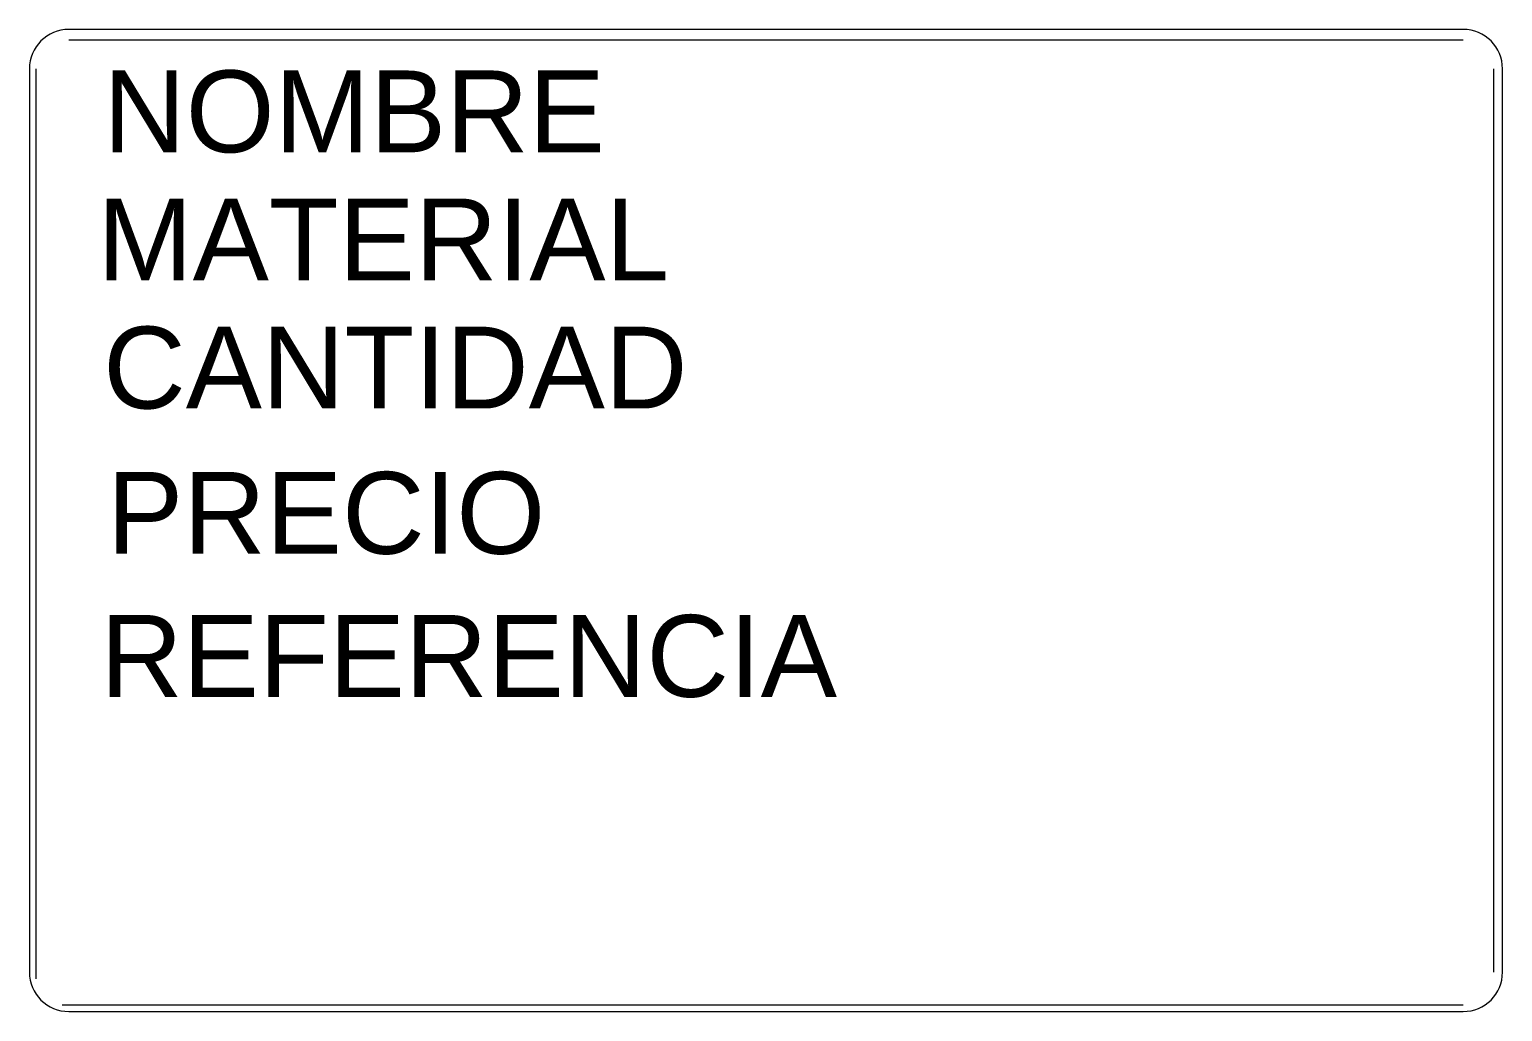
# Model space of a CAD drawing. Header units: centimetres. Extents: x 38.1 to 83.1, y 38 to 68.
import ezdxf

# ---------------------------------------------------------------- set-up
doc = ezdxf.new("R2010")
doc.units = ezdxf.units.CM
doc.styles.get("Standard").update_dxf_attribs({"font": 'arial.ttf'})

msp = doc.modelspace()

# ---------------------------------------------------------------- linework, layer by layer
for p, q in [((81.866, 68.047), (39.266, 68.047)), ((39.266, 67.734), (81.866, 67.734)), ((38.066, 66.847), (38.066, 39.247)), ((38.266, 39.047), (38.266, 66.847)), ((82.801, 39.247), (82.801, 66.847)), ((83.066, 39.247), (83.066, 66.847)), ((39.066, 38.247), (81.866, 38.247)), ((39.266, 38.047), (81.866, 38.047))]:
    msp.add_line(p, q)
for centre, start, end in [((39.266, 66.847), 90, 180), ((81.866, 66.847), 0, 90), ((39.266, 39.247), 180, 270), ((81.866, 39.247), 270, 0)]:
    msp.add_arc(centre, 1.2, start, end)

# ---------------------------------------------------------------- texts
msp.add_attdef('NOMBRE', (40.318, 64.294), 'Portatil R CAD', height=2.5)
for tag, p, s, flags in [('MATERIAL', (40.143, 60.381), 'PlasticoCAD', 1), ('CANTIDAD', (40.318, 56.468), '1', 3), ('PRECIO', (40.435, 52.029), '1500000', 9), ('REFERENCIA', (40.227, 47.659), 'Portatil RCADR', 5)]:
    msp.add_attdef(tag, p, s, height=2.5, dxfattribs=dict(flags=flags))

doc.saveas('drawing.dxf')
